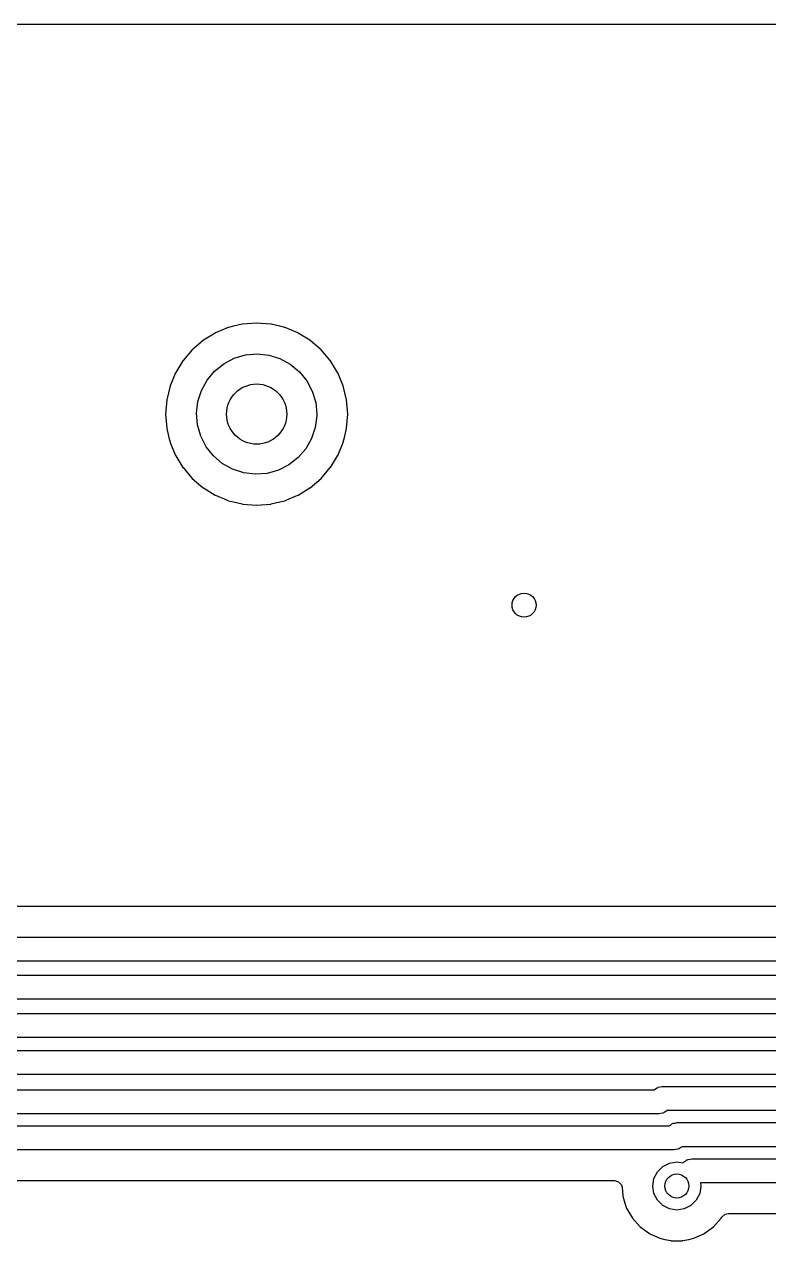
# Model space of a CAD drawing. Extents: x 61 to 228, y -146 to -45.
# Drawn here: x 75.51 to 87.89, y -65.17 to -44.96 of the extents above; entities that cross this region are included whole.
import ezdxf

# ---------------------------------------------------------------- set-up
doc = ezdxf.new("R2010")
doc.units = 0
doc.layers.add('BLACK', color=7, linetype='CONTINUOUS')

msp = doc.modelspace()

# ---------------------------------------------------------------- linework, layer by layer
at = {"layer": 'BLACK', "linetype": 'CONTINUOUS'}
for p, q in [((61.5945, -44.9585), (102.3, -44.9585)), ((79.375, -49.9218), (79.1383, -49.9405)), ((79.6117, -49.9405), (79.375, -49.9218)), ((78.6838, -50.0893), (78.4898, -50.2082)), ((78.688, -50.0868), (78.6838, -50.0893)), ((78.6926, -50.0849), (78.688, -50.0868)), ((78.9028, -49.9978), (78.6926, -50.0849)), ((78.6926, -50.0849), (78.6926, -50.0849)), ((78.9074, -49.9959), (78.9028, -49.9978)), ((78.9028, -49.9978), (78.9028, -49.9978)), ((78.9876, -49.9766), (78.9074, -49.9959)), ((79.1335, -49.9416), (78.9876, -49.9766)), ((79.1383, -49.9405), (79.1335, -49.9416)), ((79.1335, -49.9416), (79.1335, -49.9416)), ((79.6165, -49.9416), (79.6117, -49.9405)), ((79.7624, -49.9766), (79.6165, -49.9416)), ((79.6165, -49.9416), (79.6165, -49.9416)), ((79.8426, -49.9959), (79.7624, -49.9766)), ((79.8472, -49.9978), (79.8426, -49.9959)), ((80.0574, -50.0849), (79.8472, -49.9978)), ((79.8472, -49.9978), (79.8472, -49.9978)), ((80.062, -50.0868), (80.0574, -50.0849)), ((80.0574, -50.0849), (80.0574, -50.0849)), ((80.0662, -50.0893), (80.062, -50.0868)), ((80.2602, -50.2082), (80.0662, -50.0893)), ((78.4856, -50.2108), (78.305, -50.365)), ((78.4898, -50.2082), (78.4856, -50.2108)), ((78.4898, -50.2082), (78.4898, -50.2082)), ((80.2644, -50.2108), (80.2602, -50.2082)), ((80.2602, -50.2082), (80.2602, -50.2082)), ((80.445, -50.365), (80.2644, -50.2108)), ((78.305, -50.365), (78.1508, -50.5456)), ((78.8274, -50.5982), (79.0004, -50.5078)), ((79.0004, -50.5078), (79.1876, -50.4527)), ((79.1876, -50.4527), (79.382, -50.435)), ((79.382, -50.435), (79.5761, -50.4554)), ((79.5761, -50.4554), (79.7625, -50.5131)), ((79.7625, -50.5131), (79.9342, -50.606)), ((80.5992, -50.5456), (80.445, -50.365)), ((78.1482, -50.5498), (78.0293, -50.7438)), ((78.1508, -50.5456), (78.1482, -50.5498)), ((78.1482, -50.5498), (78.1482, -50.5498)), ((78.5499, -50.87), (78.6753, -50.7205)), ((78.6753, -50.7205), (78.8274, -50.5982)), ((79.9342, -50.606), (80.0846, -50.7304)), ((80.0846, -50.7304), (80.2079, -50.8816)), ((80.6018, -50.5498), (80.5992, -50.5456)), ((80.7207, -50.7438), (80.6018, -50.5498)), ((80.6018, -50.5498), (80.6018, -50.5498)), ((78.0268, -50.748), (77.9359, -50.9674)), ((78.0293, -50.7438), (78.0268, -50.748)), ((78.4559, -51.0411), (78.5499, -50.87)), ((80.2079, -50.8816), (80.2995, -51.0539)), ((80.7232, -50.748), (80.7207, -50.7438)), ((80.8141, -50.9674), (80.7232, -50.748)), ((77.9359, -50.9674), (77.8805, -51.1983)), ((78.3969, -51.2271), (78.4559, -51.0411)), ((80.2995, -51.0539), (80.356, -51.2408)), ((80.8695, -51.1983), (80.8141, -50.9674)), ((77.8805, -51.1983), (77.8618, -51.435)), ((78.3751, -51.421), (78.3969, -51.2271)), ((80.356, -51.2408), (80.375, -51.435)), ((80.8882, -51.435), (80.8695, -51.1983)), ((77.8618, -51.435), (77.8805, -51.6717)), ((78.3914, -51.6155), (78.3751, -51.421)), ((80.3746, -51.4629), (80.3501, -51.6565)), ((80.375, -51.435), (80.3746, -51.4629)), ((80.8695, -51.6717), (80.8882, -51.435)), ((77.8805, -51.6717), (77.8816, -51.6765)), ((77.8816, -51.6765), (77.8816, -51.6765)), ((77.8816, -51.6765), (77.9166, -51.8224)), ((78.4452, -51.8031), (78.3914, -51.6155)), ((80.3501, -51.6565), (80.2885, -51.8417)), ((80.8334, -51.8224), (80.8684, -51.6765)), ((80.8684, -51.6765), (80.8695, -51.6717)), ((80.8684, -51.6765), (80.8684, -51.6765)), ((77.9166, -51.8224), (77.9359, -51.9026)), ((77.9359, -51.9026), (77.9378, -51.9072)), ((77.9378, -51.9072), (77.9378, -51.9072)), ((77.9378, -51.9072), (77.9616, -51.9645)), ((78.5344, -51.9767), (78.4452, -51.8031)), ((80.2885, -51.8417), (80.1921, -52.0114)), ((80.7884, -51.9645), (80.8122, -51.9072)), ((80.8122, -51.9072), (80.8141, -51.9026)), ((80.8122, -51.9072), (80.8122, -51.9072)), ((80.8141, -51.9026), (80.8334, -51.8224)), ((77.9616, -51.9645), (78.0268, -52.122)), ((78.0268, -52.122), (78.0293, -52.1262)), ((78.0293, -52.1262), (78.1482, -52.3202)), ((78.6557, -52.1297), (78.5344, -51.9767)), ((78.8043, -52.2561), (78.6557, -52.1297)), ((80.1921, -52.0114), (80.0646, -52.1592)), ((80.6018, -52.3202), (80.7207, -52.1262)), ((80.7207, -52.1262), (80.7232, -52.122)), ((80.7232, -52.122), (80.7884, -51.9645)), ((78.1482, -52.3202), (78.1482, -52.3202)), ((78.1482, -52.3202), (78.1508, -52.3244)), ((78.1508, -52.3244), (78.305, -52.505)), ((78.9747, -52.3514), (78.8043, -52.2561)), ((79.9108, -52.2793), (79.7366, -52.3673)), ((80.0646, -52.1592), (79.9108, -52.2793)), ((80.445, -52.505), (80.5992, -52.3244)), ((80.5992, -52.3244), (80.6018, -52.3202)), ((80.6018, -52.3202), (80.6018, -52.3202)), ((78.305, -52.505), (78.4856, -52.6592)), ((79.1603, -52.4117), (78.9747, -52.3514)), ((79.3541, -52.4348), (79.1603, -52.4117)), ((79.5486, -52.4198), (79.3541, -52.4348)), ((79.7366, -52.3673), (79.5486, -52.4198)), ((80.2644, -52.6592), (80.445, -52.505)), ((78.4856, -52.6592), (78.4898, -52.6618)), ((78.4898, -52.6618), (78.4898, -52.6618)), ((78.4898, -52.6618), (78.6838, -52.7807)), ((80.0662, -52.7807), (80.2602, -52.6618)), ((80.2602, -52.6618), (80.2644, -52.6592)), ((80.2602, -52.6618), (80.2602, -52.6618)), ((78.6838, -52.7807), (78.688, -52.7832)), ((78.688, -52.7832), (78.6926, -52.7851)), ((78.6926, -52.7851), (78.6926, -52.7851)), ((78.6926, -52.7851), (78.8758, -52.861)), ((78.8758, -52.861), (78.9074, -52.8741)), ((78.9074, -52.8741), (78.9876, -52.8934)), ((78.9876, -52.8934), (79.1335, -52.9284)), ((79.1335, -52.9284), (79.1335, -52.9284)), ((79.1335, -52.9284), (79.1383, -52.9295)), ((79.1383, -52.9295), (79.375, -52.9482)), ((79.375, -52.9482), (79.6117, -52.9295)), ((79.6117, -52.9295), (79.6165, -52.9284)), ((79.6165, -52.9284), (79.7624, -52.8934)), ((79.6165, -52.9284), (79.6165, -52.9284)), ((79.7624, -52.8934), (79.8426, -52.8741)), ((79.8426, -52.8741), (79.8742, -52.861)), ((79.8742, -52.861), (80.0574, -52.7851)), ((80.0574, -52.7851), (80.062, -52.7832)), ((80.0574, -52.7851), (80.0574, -52.7851)), ((80.062, -52.7832), (80.0662, -52.7807)), ((114.627, -59.6165), (72.1798, -59.6165)), ((70.5678, -60.125), (115.487, -60.125)), ((115.57, -60.525), (70.4847, -60.525)), ((64.135, -60.76), (115.712, -60.76)), ((115.795, -61.16), (64.2178, -61.16)), ((65.0063, -61.395), (115.925, -61.395)), ((116.008, -61.795), (65.0891, -61.795)), ((65.8018, -62.0095), (116.159, -62.0095)), ((116.242, -62.4095), (65.8847, -62.4095)), ((85.9831, -62.663), (86.0045, -62.6496)), ((86.0045, -62.6496), (86.0306, -62.6288)), ((86.0306, -62.6288), (86.0418, -62.6262)), ((86.0418, -62.6262), (86.0516, -62.6201)), ((86.0516, -62.6201), (86.0848, -62.6164)), ((86.0848, -62.6164), (86.1173, -62.609)), ((86.1173, -62.609), (98.795, -62.609)), ((66.279, -62.663), (85.9831, -62.663)), ((86.0959, -63.0556), (86.0633, -63.063)), ((86.1291, -63.0519), (86.0959, -63.0556)), ((86.1389, -63.0458), (86.1291, -63.0519)), ((86.1501, -63.0432), (86.1389, -63.0458)), ((86.1762, -63.0224), (86.1501, -63.0432)), ((86.1976, -63.009), (86.1762, -63.0224)), ((98.7145, -63.009), (86.1976, -63.009)), ((86.0633, -63.063), (66.3618, -63.063)), ((71.1575, -63.2625), (86.2314, -63.2625)), ((86.2314, -63.2625), (86.2528, -63.2491)), ((86.2528, -63.2491), (86.2789, -63.2283)), ((86.2789, -63.2283), (86.2902, -63.2257)), ((86.2902, -63.2257), (86.2999, -63.2196)), ((86.2999, -63.2196), (86.3331, -63.2159)), ((86.3331, -63.2159), (86.3657, -63.2085)), ((86.3657, -63.2085), (98.5467, -63.2085)), ((86.3117, -63.6625), (71.2403, -63.6625)), ((86.3442, -63.6551), (86.3117, -63.6625)), ((86.3774, -63.6514), (86.3442, -63.6551)), ((86.3872, -63.6453), (86.3774, -63.6514)), ((86.3984, -63.6427), (86.3872, -63.6453)), ((86.4245, -63.6219), (86.3984, -63.6427)), ((86.4459, -63.6085), (86.4245, -63.6219)), ((98.4662, -63.6085), (86.4459, -63.6085)), ((86.2364, -63.8816), (86.36, -63.862)), ((86.36, -63.862), (86.4611, -63.878)), ((86.4611, -63.878), (86.4728, -63.8663)), ((86.4728, -63.8663), (86.5011, -63.8486)), ((86.5011, -63.8486), (86.5273, -63.8278)), ((86.5273, -63.8278), (86.5385, -63.8252)), ((86.5385, -63.8252), (86.5482, -63.8191)), ((86.5482, -63.8191), (86.5814, -63.8154)), ((86.5814, -63.8154), (86.614, -63.808)), ((86.614, -63.808), (98.2983, -63.808)), ((85.9796, -64.1384), (86.0364, -64.0269)), ((86.0364, -64.0269), (86.1249, -63.9384)), ((86.1249, -63.9384), (86.2364, -63.8816)), ((71.6058, -64.171), (85.3235, -64.171)), ((85.3235, -64.171), (85.3916, -64.191)), ((85.3916, -64.191), (85.4381, -64.2447)), ((85.4381, -64.2447), (85.4488, -64.2838)), ((85.96, -64.262), (85.9796, -64.1384)), ((85.9796, -64.3856), (85.96, -64.262)), ((86.76, -64.262), (86.7404, -64.3856)), ((98.1606, -64.208), (86.7514, -64.208)), ((86.7514, -64.208), (86.76, -64.262)), ((85.4488, -64.2838), (85.4637, -64.4257)), ((85.4637, -64.4257), (85.4665, -64.4519)), ((85.4665, -64.4519), (85.5255, -64.6336)), ((86.0364, -64.4971), (85.9796, -64.3856)), ((86.7404, -64.3856), (86.6836, -64.4971)), ((85.5255, -64.6336), (85.5288, -64.6393)), ((85.5288, -64.6393), (85.5288, -64.6393)), ((85.5288, -64.6393), (85.5459, -64.6689)), ((85.5459, -64.6689), (85.621, -64.7989)), ((86.1249, -64.5856), (86.0364, -64.4971)), ((86.2364, -64.6424), (86.1249, -64.5856)), ((86.36, -64.662), (86.2364, -64.6424)), ((86.4836, -64.6424), (86.36, -64.662)), ((86.5951, -64.5856), (86.4836, -64.6424)), ((86.6836, -64.4971), (86.5951, -64.5856)), ((85.621, -64.7989), (85.7487, -64.9409)), ((86.9713, -64.9409), (87.099, -64.7989)), ((87.099, -64.7989), (87.1103, -64.7795)), ((87.1103, -64.7795), (87.1616, -64.7305)), ((87.1616, -64.7305), (87.2194, -64.7165)), ((87.2194, -64.7165), (97.6926, -64.7165)), ((85.7487, -64.9409), (85.9032, -65.0531)), ((85.9032, -65.0531), (85.9093, -65.0558)), ((85.9093, -65.0558), (85.9093, -65.0558)), ((85.9093, -65.0558), (85.9893, -65.0914)), ((86.7307, -65.0914), (86.8107, -65.0558)), ((86.8107, -65.0558), (86.8168, -65.0531)), ((86.8107, -65.0558), (86.8107, -65.0558)), ((86.8168, -65.0531), (86.9713, -64.9409)), ((85.9893, -65.0914), (86.0777, -65.1308)), ((86.0777, -65.1308), (86.161, -65.1485)), ((86.161, -65.1485), (86.2581, -65.1691)), ((86.2581, -65.1691), (86.2581, -65.1691)), ((86.2581, -65.1691), (86.2645, -65.1705)), ((86.2645, -65.1705), (86.4555, -65.1705)), ((86.4555, -65.1705), (86.4619, -65.1691)), ((86.4619, -65.1691), (86.559, -65.1485)), ((86.4619, -65.1691), (86.4619, -65.1691)), ((86.559, -65.1485), (86.6423, -65.1308)), ((86.6423, -65.1308), (86.7307, -65.0914))]:
    msp.add_line(p, q, dxfattribs=at)
at = {"layer": 'BLACK'}
for centre, radius in [((79.375, -51.435), 0.5), ((83.82, -54.61), 0.2), ((86.36, -64.262), 0.2)]:
    msp.add_circle(centre, radius, dxfattribs=at)

doc.saveas('drawing.dxf')
